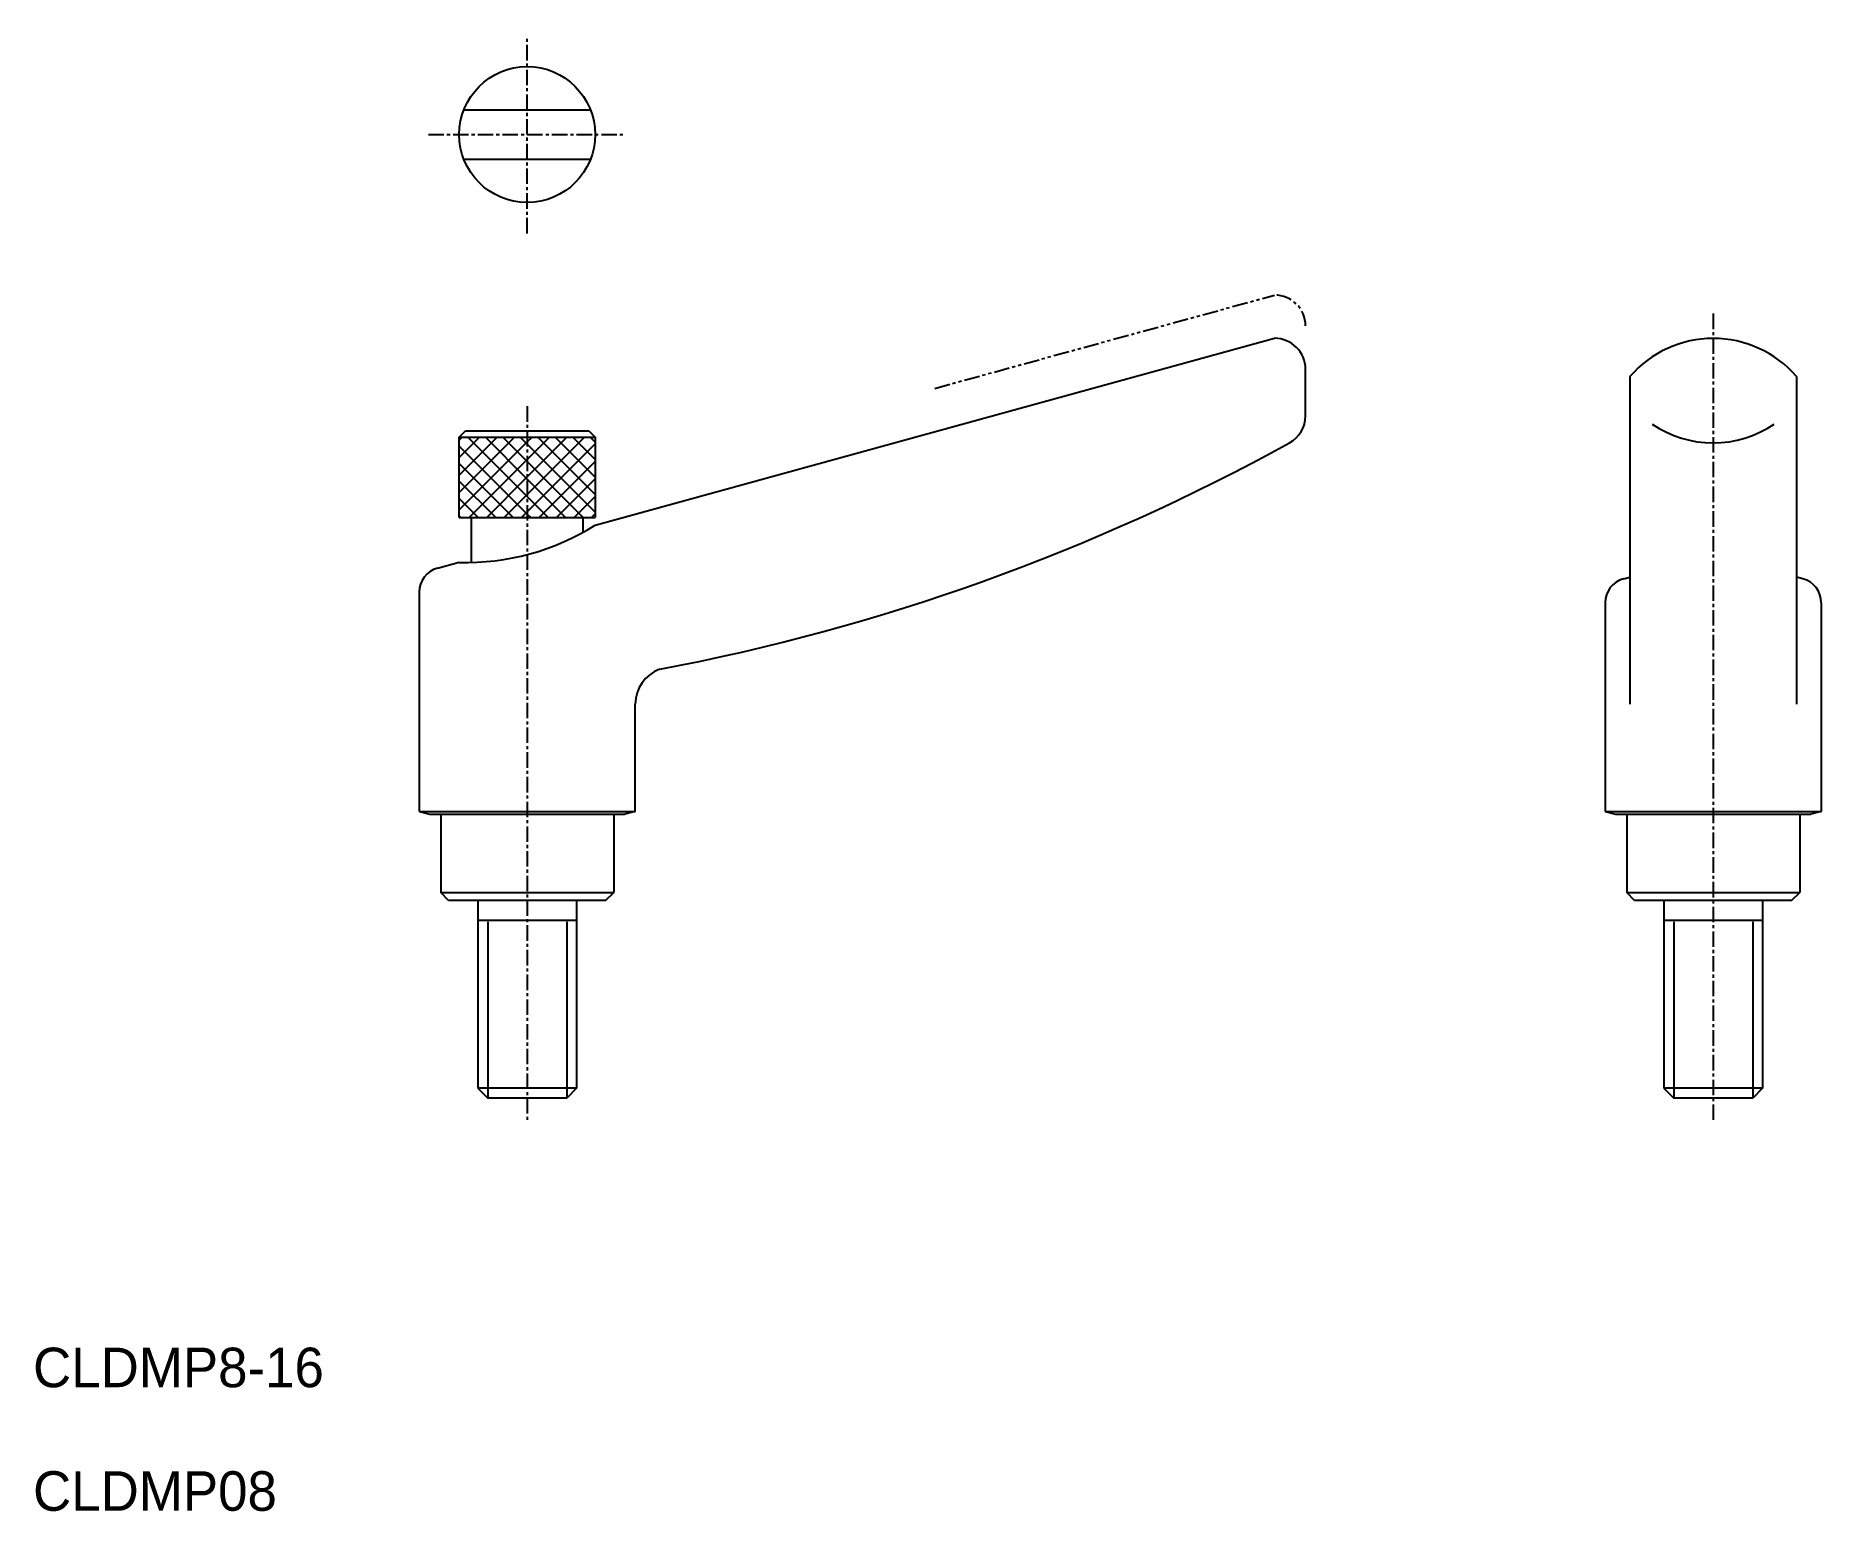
# Model space of a CAD drawing. Extents: x -3789 to -3645, y -1206 to -1086.
import ezdxf

# ---------------------------------------------------------------- set-up
doc = ezdxf.new("R2010")
doc.units = 0
doc.linetypes.add('CENTER', pattern=[2, 1.25, -0.25, 0.25, -0.25])
doc.linetypes.add('PHANTOM', pattern=[2.5, 1.25, -0.25, 0.25, -0.25, 0.25, -0.25])
doc.layers.get('0').update_dxf_attribs({"linetype": 'CONTINUOUS'})
doc.layers.add('CENTER', color=1, linetype='CENTER')

# ---------------------------------------------------------------- blocks, each defined once
blk = doc.blocks.new('*X35')
at = {"color": 0, "linetype": 'CONTINUOUS'}
for p, q in [((-3755.2, -1123.35), (-3750.73, -1118.87)), ((-3755.2, -1121.94), (-3752.14, -1118.87)), ((-3755.2, -1120.52), (-3753.55, -1118.87)), ((-3755.2, -1119.11), (-3754.97, -1118.87)), ((-3755.2, -1124.76), (-3749.7, -1119.26)), ((-3749.7, -1125.09), (-3755.2, -1119.59)), ((-3749.7, -1123.68), (-3754.51, -1118.87)), ((-3749.7, -1122.26), (-3753.09, -1118.87)), ((-3749.7, -1120.85), (-3751.68, -1118.87)), ((-3749.7, -1119.44), (-3750.26, -1118.87)), ((-3749.7, -1123.51), (-3745.07, -1118.87)), ((-3749.7, -1122.09), (-3746.48, -1118.87)), ((-3749.7, -1120.68), (-3747.9, -1118.87)), ((-3749.7, -1119.26), (-3749.31, -1118.87)), ((-3749.7, -1124.92), (-3744.2, -1119.42)), ((-3744.2, -1124.94), (-3749.7, -1119.44)), ((-3744.2, -1123.52), (-3748.85, -1118.87)), ((-3744.2, -1122.11), (-3747.43, -1118.87)), ((-3744.2, -1120.69), (-3746.02, -1118.87)), ((-3744.2, -1119.28), (-3744.61, -1118.87)), ((-3750.83, -1125.37), (-3755.2, -1121.01)), ((-3754.4, -1125.37), (-3749.7, -1120.68)), ((-3745.18, -1125.37), (-3749.7, -1120.85)), ((-3748.74, -1125.37), (-3744.2, -1120.84)), ((-3752.25, -1125.37), (-3755.2, -1122.42)), ((-3752.98, -1125.37), (-3749.7, -1122.09)), ((-3746.59, -1125.37), (-3749.7, -1122.26)), ((-3747.33, -1125.37), (-3744.2, -1122.25)), ((-3753.66, -1125.37), (-3755.2, -1123.83)), ((-3751.57, -1125.37), (-3749.7, -1123.51)), ((-3748.01, -1125.37), (-3749.7, -1123.68)), ((-3745.91, -1125.37), (-3744.2, -1123.66)), ((-3755.08, -1125.37), (-3755.2, -1125.25)), ((-3750.15, -1125.37), (-3749.7, -1124.92)), ((-3749.42, -1125.37), (-3749.7, -1125.09)), ((-3744.5, -1125.37), (-3744.2, -1125.08))]:
    blk.add_line(p, q, dxfattribs=at)

msp = doc.modelspace()

# ---------------------------------------------------------------- linework, layer by layer
at = {"color": 7, "linetype": 'CONTINUOUS'}
for p, q in [((-3754.83, -1092.38), (-3744.58, -1092.38)), ((-3754.83, -1096.38), (-3744.58, -1096.38)), ((-3744.2, -1125.98), (-3689.21, -1110.87)), ((-3689.2, -1110.87), (-3689.21, -1110.87)), ((-3686.7, -1117.14), (-3686.7, -1113.37)), ((-3660.44, -1113.95), (-3660.44, -1140.47)), ((-3646.96, -1113.95), (-3646.96, -1140.47)), ((-3755.2, -1118.87), (-3754.7, -1118.37)), ((-3754.7, -1118.37), (-3744.7, -1118.37)), ((-3744.7, -1118.37), (-3744.2, -1118.87)), ((-3755.2, -1125.37), (-3755.2, -1118.87)), ((-3755.2, -1118.87), (-3744.2, -1118.87)), ((-3744.2, -1118.87), (-3744.2, -1125.37)), ((-3755.2, -1125.37), (-3744.2, -1125.37)), ((-3754.2, -1129), (-3754.2, -1125.37)), ((-3745.2, -1125.37), (-3745.2, -1126.57)), ((-3756.96, -1129.48), (-3755.2, -1129)), ((-3660.96, -1130.34), (-3660.44, -1130.19)), ((-3646.44, -1130.34), (-3646.96, -1130.19)), ((-3758.45, -1131.41), (-3758.45, -1149.16)), ((-3662.45, -1132.27), (-3662.45, -1149.16)), ((-3644.95, -1132.27), (-3644.95, -1149.16)), ((-3740.95, -1149.16), (-3740.95, -1140.47)), ((-3758.45, -1149.16), (-3757.61, -1149.37)), ((-3758.45, -1149.16), (-3740.95, -1149.16)), ((-3757.61, -1149.37), (-3741.79, -1149.37)), ((-3756.7, -1149.37), (-3756.7, -1155.73)), ((-3742.7, -1149.37), (-3742.7, -1155.73)), ((-3740.95, -1149.16), (-3741.79, -1149.37)), ((-3662.45, -1149.16), (-3661.61, -1149.37)), ((-3662.45, -1149.16), (-3644.95, -1149.16)), ((-3661.61, -1149.37), (-3645.79, -1149.37)), ((-3660.7, -1149.37), (-3660.7, -1155.73)), ((-3646.7, -1149.37), (-3646.7, -1155.73)), ((-3644.95, -1149.16), (-3645.79, -1149.37)), ((-3756.06, -1156.37), (-3756.7, -1155.73)), ((-3756.7, -1155.73), (-3742.7, -1155.73)), ((-3743.35, -1156.37), (-3742.7, -1155.73)), ((-3660.06, -1156.37), (-3660.7, -1155.73)), ((-3660.7, -1155.73), (-3646.7, -1155.73)), ((-3647.35, -1156.37), (-3646.7, -1155.73)), ((-3743.35, -1156.37), (-3756.06, -1156.37)), ((-3753.7, -1156.37), (-3753.7, -1171.57)), ((-3745.7, -1156.37), (-3745.7, -1171.57)), ((-3647.35, -1156.37), (-3660.06, -1156.37)), ((-3657.7, -1156.37), (-3657.7, -1171.57)), ((-3649.7, -1156.37), (-3649.7, -1171.57)), ((-3753.7, -1157.97), (-3745.7, -1157.97)), ((-3657.7, -1157.97), (-3649.7, -1157.97)), ((-3753.7, -1171.57), (-3752.9, -1172.37)), ((-3745.7, -1171.57), (-3753.7, -1171.57)), ((-3745.7, -1171.57), (-3746.5, -1172.37)), ((-3657.7, -1171.57), (-3656.9, -1172.37)), ((-3649.7, -1171.57), (-3657.7, -1171.57)), ((-3649.7, -1171.57), (-3650.5, -1172.37)), ((-3746.5, -1172.37), (-3752.9, -1172.37)), ((-3650.5, -1172.37), (-3656.9, -1172.37))]:
    msp.add_line(p, q, dxfattribs=at)
at = {"color": 3, "linetype": 'PHANTOM'}
for p in [(-3716.71, -1114.92), (-3689.2, -1107.37)]:
    msp.add_line(p, (-3689.21, -1107.37), dxfattribs=at)
at = {"color": 3, "linetype": 'CONTINUOUS'}
for p, q in [((-3752.9, -1158.1), (-3752.9, -1172.37)), ((-3746.5, -1158.1), (-3746.5, -1172.37)), ((-3656.9, -1158.1), (-3656.9, -1172.37)), ((-3650.5, -1158.1), (-3650.5, -1172.37))]:
    msp.add_line(p, q, dxfattribs=at)
at = {"color": 7, "linetype": 'CONTINUOUS'}
msp.add_circle((-3749.7, -1094.38), 5.5, dxfattribs=at)
at = {"color": 3, "linetype": 'PHANTOM'}
msp.add_arc((-3689.2, -1109.87), 2.5, 0, 90, dxfattribs=at)
at = {"color": 7, "linetype": 'CONTINUOUS'}
for centre, radius, start, end in [((-3689.2, -1113.37), 2.5, 0, 90), ((-3653.7, -1119.79), 8.91, 40.8821, 139.1179), ((-3689.2, -1117.14), 2.5, 298.826, 0), ((-3653.7, -1110.53), 8.8, 235.8143, 304.1857), ((-3770.98, -968.55), 172.11, 280.7157, 298.826), ((-3754.64, -1109.52), 19.49, 268.3369, 302.3758), ((-3756.45, -1131.41), 2, 104.832, 180), ((-3660.45, -1132.27), 2, 104.832, 180), ((-3646.95, -1132.27), 2, 0, 75.168), ((-3737.95, -1140.47), 3, 110, 180)]:
    msp.add_arc(centre, radius, start, end, dxfattribs=at)
at = {"layer": 'CENTER', "color": 1, "linetype": 'CENTER'}
for p, q in [((-3749.7, -1102.38), (-3749.7, -1086.38)), ((-3757.7, -1094.38), (-3741.7, -1094.38)), ((-3653.7, -1108.87), (-3653.7, -1174.37)), ((-3749.7, -1116.37), (-3749.7, -1174.37))]:
    msp.add_line(p, q, dxfattribs=at)

# ---------------------------------------------------------------- block references
at = {"color": 3, "linetype": 'CONTINUOUS'}
msp.add_blockref('*X35', (0, 0), dxfattribs=at)

# ---------------------------------------------------------------- texts
at = {"color": 7, "linetype": 'CONTINUOUS'}
for s, p in [('CLDMP8-16', (-3789.7, -1195.76)), ('CLDMP08', (-3789.7, -1205.76))]:
    msp.add_text(s, height=3.2, dxfattribs=at).set_placement(p)

doc.saveas('drawing.dxf')
